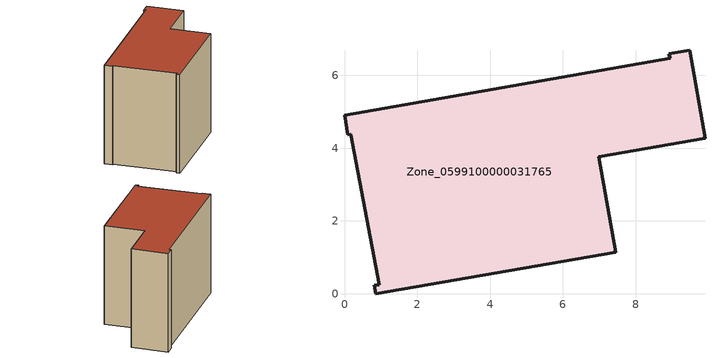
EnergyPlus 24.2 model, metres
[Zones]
Zone_0599100000031765
 floor ground (C_G): 0,4.91 8.96,6.47 8.92,6.6 9.49,6.69 9.91,4.27 6.99,3.76 7.45,1.14 0.86,0 0.82,0.23 0.95,0.25 0.17,4.38 0.1,4.37 z0
 wall outside (C_F): 0.86,0 7.45,1.14 6.99,3.76 9.91,4.27 9.49,6.69 8.92,6.6 8.96,6.47 0,4.91 0.1,4.37 0.17,4.38 0.95,0.25 0.82,0.23 0.86,0 z0:6.79
 roof outside (C_R): 8.96,6.47 0,4.91 0.1,4.37 0.17,4.38 0.95,0.25 0.82,0.23 0.86,0 7.45,1.14 6.99,3.76 9.91,4.27 9.49,6.69 8.92,6.6 z6.79
[BUILDING]
Pand.0599100000031765: North Axis=0; Terrain=City; Loads Convergence Tolerance Value=0.04; Temperature Convergence Tolerance Value=0.4; Solar Distribution=FullExterior; Maximum Number of Warmup Days=25; Minimum Number of Warmup Days=1
[Site:Location]
Rotterdam.The.Hague.AP_ZH_NLD Design_Conditions: Latitude=51.96; Longitude=4.45; Time Zone=1; Elevation=-4.5
[SITE:GROUNDTEMPERATURE:BUILDINGSURFACE]
18, 18, 18, 18, 18, 18, 18, 18, 18, 18, 18, 18
[MATERIAL] Thermal Absorptance=0.9; Solar Absorptance=0.7; Visible Absorptance=0.7
Name | Roughness | Thickness | Conductivity | Density | Specific Heat
G.TI.1946 | MediumSmooth | 0.15 | 1 | 540 | 1210
F.TI.1946 | Rough | 0.3 | 0.857143 | 1920 | 840
R.TI.1946 | MediumRough | 0.2 | 0.1 | 1500 | 1000
[CONSTRUCTION]
C_G: G.TI.1946
C_F: F.TI.1946
C_R: R.TI.1946
[ZONE]
Zone_0599100000031765: Type=1; Multiplier=1; Ceiling Height=Autocalculate; Volume=Autocalculate; Floor Area=autocalculate; Part of Total Floor Area=Yes
[ZONEINFILTRATION:DESIGNFLOWRATE]
Infil_Zone_0599100000031765: Zone or ZoneList or Space or SpaceList=Zone_0599100000031765; Schedule=AlwaysOn; Design Flow Rate Calculation Method=Flow/Area; Flow Rate per Floor Area=0.003; Constant Term Coefficient=1; Temperature Term Coefficient=0; Velocity Term Coefficient=0; Velocity Squared Term Coefficient=0
[HVACTEMPLATE:ZONE:IDEALLOADSAIRSYSTEM]
Zone_0599100000031765: Maximum Heating Supply Air Temperature=50; Minimum Cooling Supply Air Temperature=13; Maximum Heating Supply Air Humidity Ratio=0.0156; Minimum Cooling Supply Air Humidity Ratio=0.0077; Heating Limit=NoLimit; Cooling Limit=NoLimit; Dehumidification Control Type=ConstantSensibleHeatRatio; Cooling Sensible Heat Ratio=0.7; Dehumidification Setpoint=60; Humidification Control Type=None; Humidification Setpoint=30; Outdoor Air Method=None; Outdoor Air Flow Rate per Person=0.00944; Outdoor Air Flow Rate per Zone Floor Area=0; Outdoor Air Flow Rate per Zone=0; Demand Controlled Ventilation Type=None; Outdoor Air Economizer Type=NoEconomizer; Heat Recovery Type=None; Sensible Heat Recovery Effectiveness=0.7; Latent Heat Recovery Effectiveness=0.65
[ZONECONTROL:THERMOSTAT]
ThermostatControl_Zone_0599100000031765: Zone or ZoneList=Zone_0599100000031765; Control Type Schedule=DualSetpointControlType; Control 1=Thermostat_Zone_0599100000031765; Temperature Difference Between Cutout And Setpoint=0
[THERMOSTATSETPOINT:DUALSETPOINT]
Thermostat_Zone_0599100000031765: Heating Setpoint Temperature Schedule=HeatingSetpoint_Zone_0599100000031765; Cooling Setpoint Temperature Schedule=CoolingSetpoint_Zone_0599100000031765
[SCHEDULE:COMPACT]
HeatingSetpoint_Zone_0599100000031765: Through: 12/31, For: AllDays, Until: 24:00, 21
CoolingSetpoint_Zone_0599100000031765: Through: 12/31, For: AllDays, Until: 24:00, 24
DualSetpointControlType: Through: 12/31, For: AllDays, Until: 24:00, 4
AlwaysOn: Through: 12/31, For: AllDays, Until: 24:00, 1
